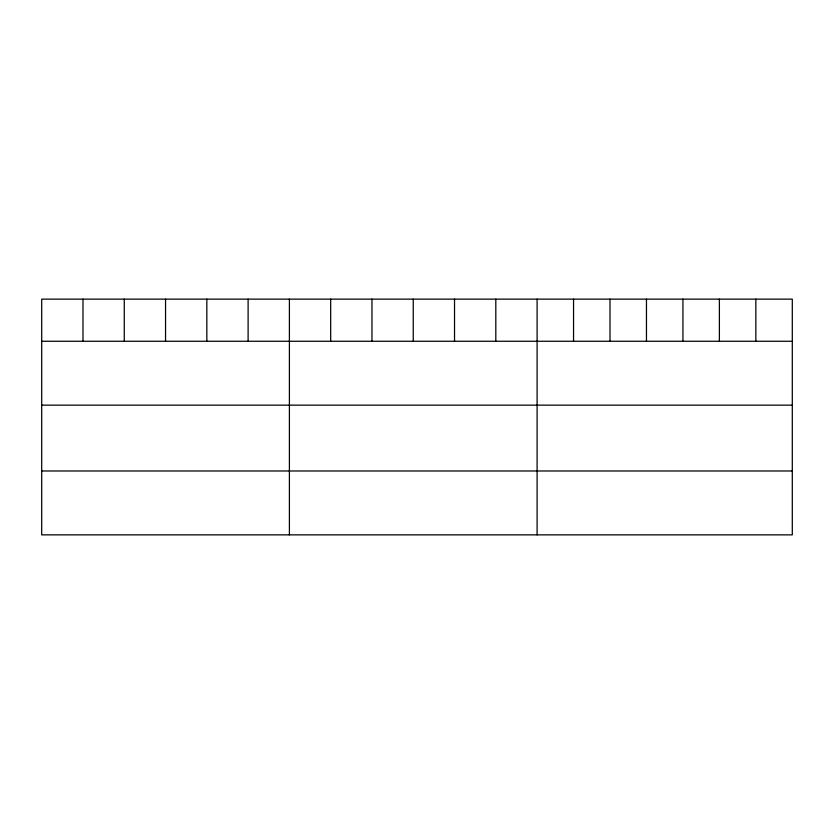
<?xml version="1.0" encoding="UTF-8"?>
<svg xmlns="http://www.w3.org/2000/svg" width="834" height="834" viewBox="0 0 834 834"><rect width="100%" height="100%" fill="white"/><g stroke="black" fill="none" stroke-linecap="round" stroke-linejoin="round"><path stroke-width="1.25" d="M792.3 341.262L792.3 534.865L41.7 534.865L41.7 299.135L792.3 299.135L792.3 341.262L41.7 341.262M41.7 405.147L792.3 405.147M41.7 470.981L792.3 470.981M755.844 299.135L755.844 341.262M719.388 299.135L719.388 341.262M682.931 299.135L682.931 341.262M646.465 299.135L646.465 341.262M610.008 299.135L610.008 341.262M573.552 299.135L573.552 341.262M537.096 299.135L537.096 534.865M495.813 299.135L495.813 341.262M454.53 299.135L454.53 341.262M413.247 299.135L413.247 341.262M371.964 299.135L371.964 341.262M330.681 299.135L330.681 341.262M289.398 299.135L289.398 534.865M248.115 299.135L248.115 341.262M206.832 299.135L206.832 341.262M165.549 299.135L165.549 341.262M124.266 299.135L124.266 341.262M82.983 299.135L82.983 341.262"/></g></svg>
